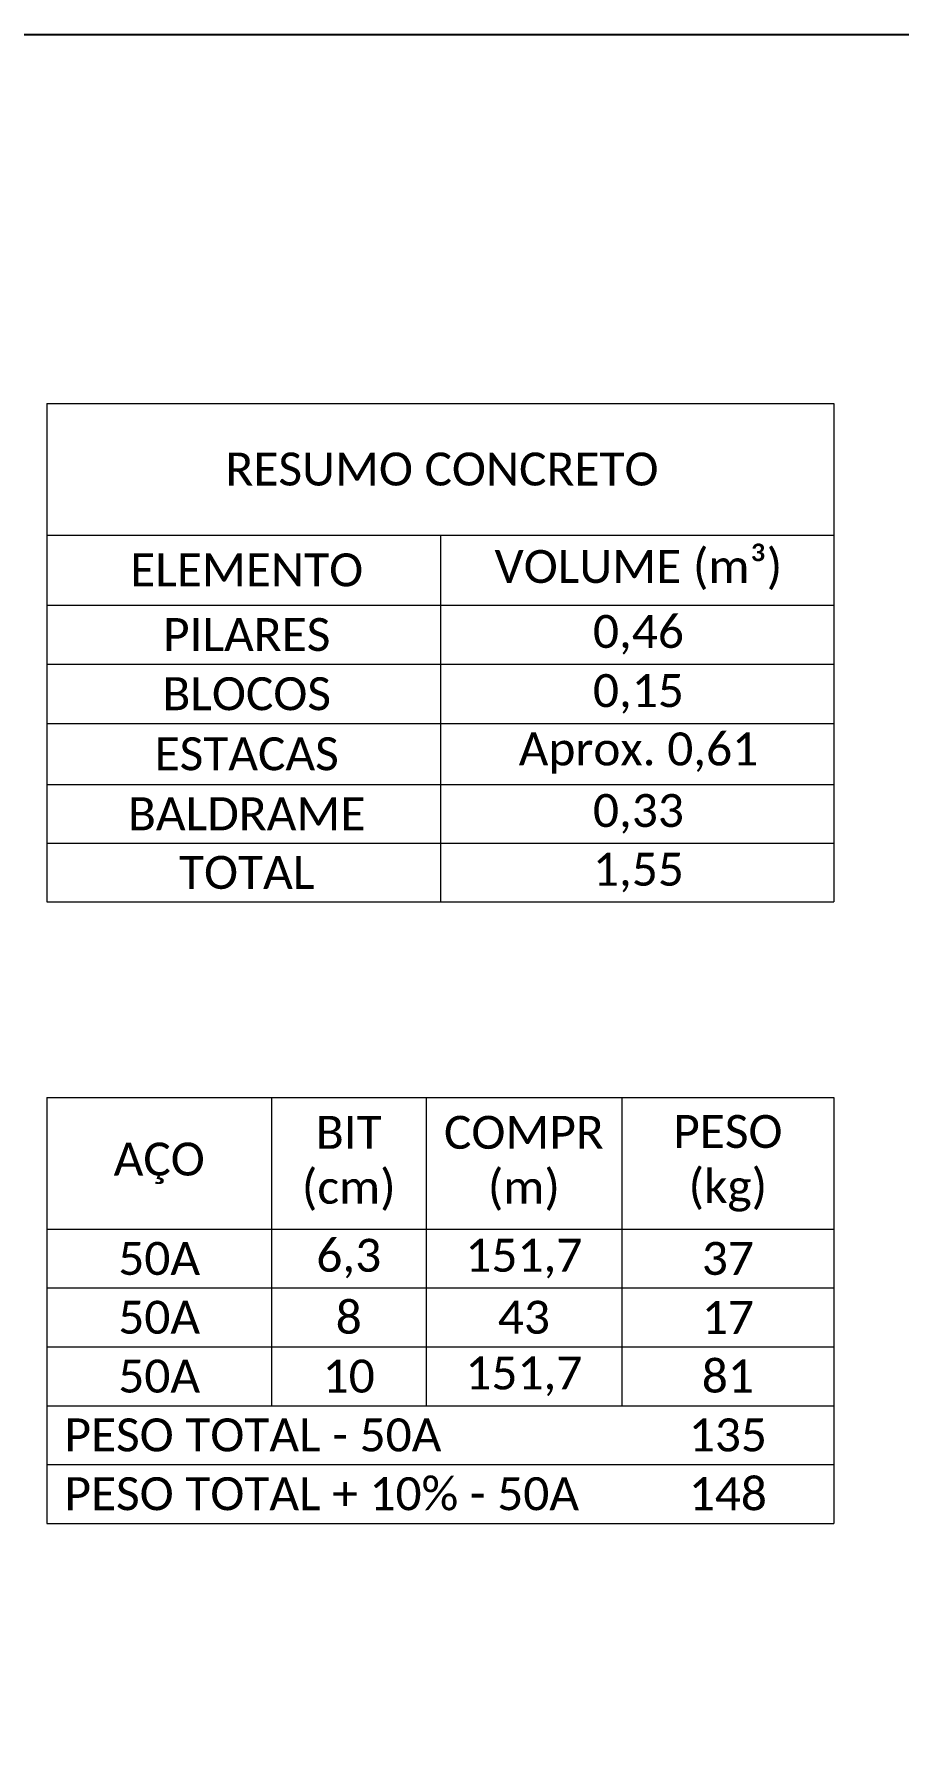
# Model space of a CAD drawing. Header units: inches. Extents: x -413 to -271, y -70 to 11.
# Drawn here: x -329.8 to -325.82, y -9.74 to -1.84 of the extents above; entities that cross this region are included whole.
import ezdxf

# ---------------------------------------------------------------- set-up
doc = ezdxf.new("R2010")
doc.units = ezdxf.units.IN
doc.header["$MEASUREMENT"] = 0
doc.layers.add('ARQ-PIS', color=1, linetype='Continuous')
doc.layers.add('EST- 1', color=1, linetype='Continuous', lineweight=9)
doc.styles.add('Codhab', font='')
doc.styles.get('Codhab').set_extended_font_data('Roboto')

msp = doc.modelspace()

# ---------------------------------------------------------------- linework, layer by layer
at = {"layer": 'ARQ-PIS', "color": 4, "linetype": 'ByBlock'}
msp.add_lwpolyline([(-355.6258, -1.8439), (-317.0032, -1.8439), (-317.0032, -21.9212), (-355.6258, -21.9212)], close=True, dxfattribs=at)
at = {"layer": 'EST- 1'}
for p, q in [((-329.7418, -3.542), (-326.1213, -3.542)), ((-329.7418, -3.542), (-329.7418, -5.8356)), ((-326.1213, -3.542), (-326.1213, -5.8356)), ((-329.7418, -4.1472), (-326.1213, -4.1472)), ((-327.9316, -4.1472), (-327.9316, -5.8356)), ((-329.7418, -4.4698), (-326.1213, -4.4698)), ((-329.7418, -4.7421), (-326.1213, -4.7421)), ((-329.7418, -5.0143), (-326.1213, -5.0143)), ((-329.7418, -5.2948), (-326.1213, -5.2948)), ((-329.7418, -5.5648), (-326.1213, -5.5648)), ((-329.7418, -5.8356), (-326.7459, -5.8356)), ((-329.7418, -5.8356), (-326.1213, -5.8356)), ((-329.7418, -6.7356), (-326.1213, -6.7356)), ((-329.7418, -6.7356), (-329.7418, -7.6114)), ((-328.7088, -6.7356), (-328.7088, -8.1528)), ((-327.9979, -6.7356), (-327.9979, -8.1528)), ((-327.0975, -6.7356), (-327.0975, -8.1528)), ((-326.1213, -6.7356), (-326.1213, -8.6942)), ((-329.7418, -7.3407), (-326.1213, -7.3407)), ((-329.7418, -7.3407), (-326.1213, -7.3407)), ((-329.7418, -7.3407), (-326.1213, -7.3407)), ((-329.7418, -7.6114), (-329.7418, -7.8821)), ((-329.7418, -7.6114), (-326.1213, -7.6114)), ((-329.7418, -7.8821), (-329.7418, -8.1528)), ((-329.7418, -7.8821), (-326.1213, -7.8821)), ((-329.7418, -8.1528), (-329.7418, -8.4235)), ((-329.7418, -8.1528), (-329.7418, -8.4235)), ((-329.7418, -8.1528), (-326.1213, -8.1528)), ((-329.7418, -8.4235), (-329.7418, -8.6942)), ((-329.7418, -8.4235), (-329.7418, -8.6942)), ((-329.7418, -8.4235), (-326.1213, -8.4235)), ((-329.7418, -8.4235), (-326.1213, -8.4235)), ((-329.7418, -8.6942), (-326.1213, -8.6942))]:
    msp.add_line(p, q, dxfattribs=at)

# ---------------------------------------------------------------- texts
at = {"layer": 'EST- 1', "char_height": 0.151609, "style": 'Codhab'}
for s, insert, width, attachment_point in [('{\\fCalibri|b0|i0|c0;RESUMO CONCRETO', (-327.9244, -3.8446), 2.834726, 5), ('{\\fCalibri|b0|i0|c0;VOLUME (m³)', (-327.0208, -4.3085), 1.459966, 5), ('{\\fCalibri|b0|i0|c0;ELEMENTO', (-328.8229, -4.3085), 1.2136, 5), ('{\\fCalibri|b0|i0|c0;PILARES', (-328.8229, -4.606), 1.2136, 5), ('{\\fCalibri|b0|i0|c0|p34;0,46}', (-327.0208, -4.606), 0.785798, 5), ('{\\fCalibri|b0|i0|c0;BLOCOS', (-328.8229, -4.8782), 1.2136, 5), ('{\\fCalibri|b0|i0|c0|p34;0,15}', (-327.0208, -4.8782), 0.785798, 5), ('{\\fCalibri|b0|i0|c0|p34;Aprox. 0,61}', (-327.0208, -5.1505), 1.412811, 5), ('{\\fCalibri|b0|i0|c0;ESTACAS', (-328.8229, -5.1546), 1.2136, 5), ('{\\fCalibri|b0|i0|c0|p34;BALDRAME}', (-328.8229, -5.4298), 1.2136, 5), ('{\\fCalibri|b0|i0|c0|p34;0,33}', (-327.0208, -5.4298), 0.785798, 5), ('{\\fCalibri|b0|i0|c0|p34;1,55}', (-327.0208, -5.7002), 0.785798, 5), ('{\\fCalibri|b0|i0|c0|p34;TOTAL}', (-328.8229, -5.7002), 1.2136, 5), ('{\\fCalibri|b0|i0|c0;BIT (cm)', (-328.3533, -7.0381), 0.549704, 5), ('{\\fCalibri|b0|i0|c0;COMPR (m)', (-327.5477, -7.0381), 0.739216, 5), ('{\\fCalibri|b0|i0|c0;PESO (kg)', (-326.6094, -7.0381), 0.81502, 5), ('{\\fCalibri|b0|i0|c0;AÇO', (-329.2253, -7.0381), 0.871874, 5), ('{\\fCalibri|b0|i0|c0;50A', (-329.2253, -7.4761), 0.871874, 5), ('{\\fCalibri|b0|i0|c0|p34;6,3}', (-328.3533, -7.4761), 0.549704, 5), ('{\\fCalibri|b0|i0|c0|p34;151,7}', (-327.5477, -7.4761), 0.739216, 5), ('{\\fCalibri|b0|i0|c0|p34;37}', (-326.6094, -7.4761), 0.81502, 5), ('{\\fCalibri|b0|i0|c0;8', (-328.3533, -7.7468), 0.549704, 5), ('{\\fCalibri|b0|i0|c0;50A', (-329.2253, -7.7468), 0.871874, 5), ('{\\fCalibri|b0|i0|c0|p34;43}', (-327.5477, -7.7468), 0.739216, 5), ('{\\fCalibri|b0|i0|c0|p34;17}', (-326.6094, -7.7468), 0.81502, 5), ('{\\fCalibri|b0|i0|c0;50A', (-329.2253, -8.0175), 0.871874, 5), ('{\\fCalibri|b0|i0|c0;10', (-328.3533, -8.0175), 0.549704, 5), ('{\\fCalibri|b0|i0|c0|p34;151,7}', (-327.5477, -8.0175), 0.739216, 5), ('{\\fCalibri|b0|i0|c0|p34;81}', (-326.6094, -8.0175), 0.81502, 5), ('{\\fCalibri|b0|i0|c0;PESO TOTAL - 50A', (-329.6612, -8.2881), 2.483113, 4), ('{\\fCalibri|b0|i0|c0|p34;135}', (-326.6094, -8.2881), 0.81502, 5), ('{\\fCalibri|b0|i0|c0;PESO TOTAL + 10% - 50A', (-329.6612, -8.5588), 2.483113, 4), ('{\\fCalibri|b0|i0|c0|p34;148}', (-326.6094, -8.5588), 0.81502, 5)]:
    msp.add_mtext(s, dxfattribs=dict(at, insert=insert, width=width, attachment_point=attachment_point))

doc.saveas('drawing.dxf')
